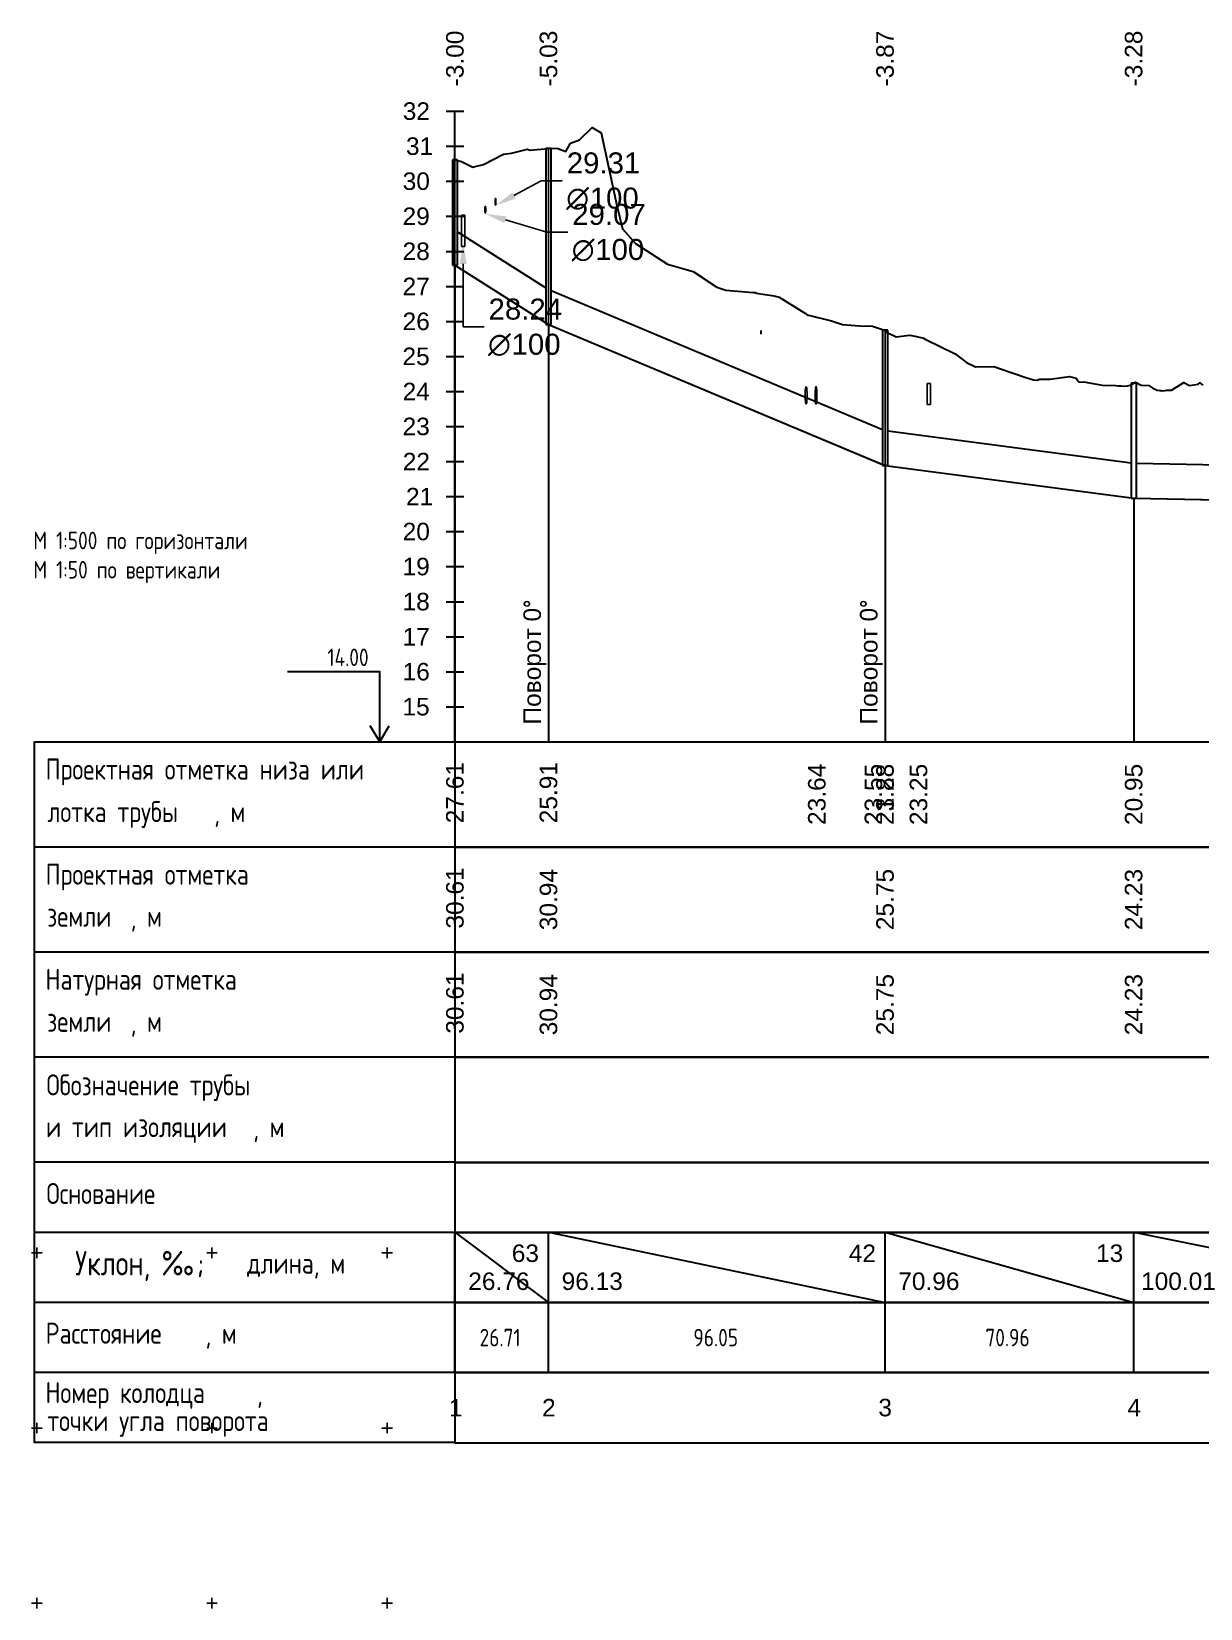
# Model space of a CAD drawing. Header units: metres. Extents: x -149473 to 83396, y -14167 to 104709.
# Drawn here: x -4431.8 to -4265, y 42568 to 42793 of the extents above; entities that cross this region are included whole.
import ezdxf

# ---------------------------------------------------------------- set-up
doc = ezdxf.new("R2010")
doc.units = ezdxf.units.M
doc.layers.add('02_Сетка', color=7, linetype='Continuous', transparency=0.6)
doc.layers.add('Viewport2ForCustomObjects_0', color=7, linetype='Continuous')
doc.layers.add('Сети_Вид.Профиля.Существующие.Данные', color=7, linetype='Continuous')
for name, color, linetype, lineweight in [('Сети_Вид.Профиля', 7, 'Continuous', 30), ('Сети_Вид.Профиля.Проектные.Данные', 1, 'Continuous', 30), ('Сети_К2', 40, 'Continuous', 30)]:
    doc.layers.add(name, color=color, linetype=linetype, lineweight=lineweight)
doc.styles.add('CustomTextStyle0', font='GOST_0.TTF', dxfattribs={"height": 5})
doc.styles.add('CustomTextStyle1', font='GOST_0.TTF', dxfattribs={"height": 5})
doc.styles.add('CustomTextStyle10', font='arial.ttf', dxfattribs={"height": 5})
doc.styles.add('CustomTextStyle100', font='arial.ttf', dxfattribs={"height": 5})
doc.styles.add('CustomTextStyle101', font='arial.ttf', dxfattribs={"height": 5})
doc.styles.add('CustomTextStyle102', font='arial.ttf', dxfattribs={"height": 5})
doc.styles.add('CustomTextStyle103', font='arial.ttf', dxfattribs={"height": 5})
doc.styles.add('CustomTextStyle104', font='arial.ttf', dxfattribs={"height": 5})
doc.styles.add('CustomTextStyle105', font='arial.ttf', dxfattribs={"height": 5})
doc.styles.add('CustomTextStyle11', font='arial.ttf', dxfattribs={"height": 5})
doc.styles.add('CustomTextStyle12', font='arial.ttf', dxfattribs={"height": 5})
doc.styles.add('CustomTextStyle13', font='arial.ttf', dxfattribs={"height": 5})
doc.styles.add('CustomTextStyle14', font='arial.ttf', dxfattribs={"height": 5})
doc.styles.add('CustomTextStyle15', font='arial.ttf', dxfattribs={"height": 5})
doc.styles.add('CustomTextStyle16', font='arial.ttf', dxfattribs={"height": 5})
doc.styles.add('CustomTextStyle17', font='arial.ttf', dxfattribs={"height": 5})
doc.styles.add('CustomTextStyle18', font='arial.ttf', dxfattribs={"height": 5})
doc.styles.add('CustomTextStyle188', font='arial.ttf', dxfattribs={"height": 6})
doc.styles.add('CustomTextStyle189', font='ARIALUNI.TTF', dxfattribs={"height": 6})
doc.styles.add('CustomTextStyle19', font='arial.ttf', dxfattribs={"height": 5})
doc.styles.add('CustomTextStyle190', font='ARIALUNI.TTF', dxfattribs={"height": 6})
doc.styles.add('CustomTextStyle191', font='arial.ttf', dxfattribs={"height": 6})
doc.styles.add('CustomTextStyle192', font='ARIALUNI.TTF', dxfattribs={"height": 6})
doc.styles.add('CustomTextStyle193', font='ARIALUNI.TTF', dxfattribs={"height": 6})
doc.styles.add('CustomTextStyle20', font='arial.ttf', dxfattribs={"height": 5})
doc.styles.add('CustomTextStyle21', font='arial.ttf', dxfattribs={"height": 5})
doc.styles.add('CustomTextStyle22', font='arial.ttf', dxfattribs={"height": 5})
doc.styles.add('CustomTextStyle23', font='arial.ttf', dxfattribs={"height": 5})
doc.styles.add('CustomTextStyle232', font='arial.ttf', dxfattribs={"height": 6})
doc.styles.add('CustomTextStyle233', font='ARIALUNI.TTF', dxfattribs={"height": 6})
doc.styles.add('CustomTextStyle234', font='ARIALUNI.TTF', dxfattribs={"height": 6})
doc.styles.add('CustomTextStyle24', font='GOST_0.TTF', dxfattribs={"height": 5})
doc.styles.add('CustomTextStyle25', font='arial.ttf', dxfattribs={"height": 5})
doc.styles.add('CustomTextStyle26', font='GOST_0.TTF', dxfattribs={"height": 5})
doc.styles.add('CustomTextStyle39', font='arial.ttf', dxfattribs={"height": 5})
doc.styles.add('CustomTextStyle4', font='GOST_0.TTF', dxfattribs={"height": 5})
doc.styles.add('CustomTextStyle40', font='arial.ttf', dxfattribs={"height": 5})
doc.styles.add('CustomTextStyle41', font='arial.ttf', dxfattribs={"height": 5})
doc.styles.add('CustomTextStyle42', font='arial.ttf', dxfattribs={"height": 5})
doc.styles.add('CustomTextStyle43', font='arial.ttf', dxfattribs={"height": 5})
doc.styles.add('CustomTextStyle44', font='arial.ttf', dxfattribs={"height": 5})
doc.styles.add('CustomTextStyle45', font='arial.ttf', dxfattribs={"height": 5})
doc.styles.add('CustomTextStyle46', font='arial.ttf', dxfattribs={"height": 5})
doc.styles.add('CustomTextStyle49', font='arial.ttf', dxfattribs={"height": 5})
doc.styles.add('CustomTextStyle5', font='arial.ttf', dxfattribs={"height": 5})
doc.styles.add('CustomTextStyle50', font='arial.ttf', dxfattribs={"height": 5})
doc.styles.add('CustomTextStyle51', font='arial.ttf', dxfattribs={"height": 5})
doc.styles.add('CustomTextStyle55', font='arial.ttf', dxfattribs={"height": 5})
doc.styles.add('CustomTextStyle56', font='arial.ttf', dxfattribs={"height": 5})
doc.styles.add('CustomTextStyle57', font='arial.ttf', dxfattribs={"height": 5})
doc.styles.add('CustomTextStyle58', font='arial.ttf', dxfattribs={"height": 5})
doc.styles.add('CustomTextStyle6', font='arial.ttf', dxfattribs={"height": 5})
doc.styles.add('CustomTextStyle64', font='arial.ttf', dxfattribs={"height": 5})
doc.styles.add('CustomTextStyle65', font='arial.ttf', dxfattribs={"height": 5})
doc.styles.add('CustomTextStyle66', font='arial.ttf', dxfattribs={"height": 5})
doc.styles.add('CustomTextStyle67', font='arial.ttf', dxfattribs={"height": 5})
doc.styles.add('CustomTextStyle7', font='arial.ttf', dxfattribs={"height": 5})
doc.styles.add('CustomTextStyle73', font='arial.ttf', dxfattribs={"height": 5})
doc.styles.add('CustomTextStyle74', font='arial.ttf', dxfattribs={"height": 5})
doc.styles.add('CustomTextStyle75', font='arial.ttf', dxfattribs={"height": 5})
doc.styles.add('CustomTextStyle76', font='arial.ttf', dxfattribs={"height": 5})
doc.styles.add('CustomTextStyle8', font='arial.ttf', dxfattribs={"height": 5})
doc.styles.add('CustomTextStyle82', font='GOST_0.TTF', dxfattribs={"height": 5})
doc.styles.add('CustomTextStyle83', font='GOST_0.TTF', dxfattribs={"height": 5})
doc.styles.add('CustomTextStyle84', font='GOST_0.TTF', dxfattribs={"height": 5})
doc.styles.add('CustomTextStyle9', font='arial.ttf', dxfattribs={"height": 5})
doc.styles.add('CustomTextStyle95', font='arial.ttf', dxfattribs={"height": 5})
doc.styles.add('CustomTextStyle96', font='arial.ttf', dxfattribs={"height": 5})
doc.styles.add('CustomTextStyle97', font='arial.ttf', dxfattribs={"height": 5})
doc.styles.add('CustomTextStyle98', font='arial.ttf', dxfattribs={"height": 5})
doc.styles.add('CustomTextStyle99', font='arial.ttf', dxfattribs={"height": 5})
doc.styles.get("Standard").update_dxf_attribs({"font": 'GOST_0.TTF'})

# ---------------------------------------------------------------- blocks, each defined once
blk = doc.blocks.new('g5_012')
at = {"color": 92}
for points in [[(-1.5, 0), (1.5, 0)], [(0, -1.5), (0, 1.5)]]:
    blk.add_lwpolyline(points, dxfattribs=at)
blk = doc.blocks.new('CustomObjectsInViewport2_0')
at = {"linetype": 'Continuous'}
for p, q in [((3388.08, 1921.53), (3388.08, 1752.15)), ((3378.21, 1908.08), (3386.01, 1912.29)), ((3386.01, 1912.29), (3392.01, 1912.29)), ((3363.27, 1902.5), (3363.27, 1893.5)), ((3364.17, 1902.5), (3363.27, 1902.5)), ((3364.17, 1893.5), (3364.17, 1902.5)), ((3375.78, 1901.15), (3387.59, 1897.61)), ((3387.59, 1897.61), (3393.59, 1897.61)), ((3363.27, 1893.5), (3364.17, 1893.5)), ((3363.72, 1888.55), (3363.71, 1870.57)), ((3363.71, 1870.57), (3369.71, 1870.57)), ((3484.13, 1869.69), (3484.13, 1752.15)), ((3496.15, 1854.39), (3496.15, 1848.39)), ((3497.05, 1854.39), (3496.15, 1854.39)), ((3497.05, 1848.39), (3497.05, 1854.39)), ((3496.15, 1848.39), (3497.05, 1848.39))]:
    blk.add_line(p, q, dxfattribs=at)
for points in [[(3370.16, 1904.02), (3370.16, 1904.2), (3370.15, 1904.38), (3370.14, 1904.55), (3370.13, 1904.69), (3370.11, 1904.82), (3370.09, 1904.91), (3370.07, 1904.98), (3370.04, 1905.01), (3370.02, 1905.01), (3370, 1904.98), (3369.97, 1904.91), (3369.95, 1904.82), (3369.94, 1904.69), (3369.92, 1904.55), (3369.91, 1904.38), (3369.9, 1904.2), (3369.9, 1904.02)], [(3373.07, 1906.32), (3373.07, 1906.5), (3373.07, 1906.68), (3373.05, 1906.84), (3373.04, 1906.99), (3373.02, 1907.12), (3373, 1907.21), (3372.98, 1907.28), (3372.96, 1907.31), (3372.93, 1907.31), (3372.91, 1907.28), (3372.89, 1907.21), (3372.87, 1907.12), (3372.85, 1906.99), (3372.83, 1906.84), (3372.82, 1906.68), (3372.82, 1906.5), (3372.81, 1906.32)], [(3372.81, 1906.32), (3372.82, 1906.13), (3372.82, 1905.96), (3372.83, 1905.79), (3372.85, 1905.64), (3372.87, 1905.52), (3372.89, 1905.42), (3372.91, 1905.36), (3372.93, 1905.32), (3372.96, 1905.32), (3372.98, 1905.36), (3373, 1905.42), (3373.02, 1905.52), (3373.04, 1905.64), (3373.05, 1905.79), (3373.07, 1905.96), (3373.07, 1906.13), (3373.07, 1906.32)], [(3369.9, 1904.02), (3369.9, 1903.84), (3369.91, 1903.66), (3369.92, 1903.49), (3369.94, 1903.35), (3369.95, 1903.22), (3369.97, 1903.12), (3370, 1903.06), (3370.02, 1903.02), (3370.04, 1903.02), (3370.07, 1903.06), (3370.09, 1903.12), (3370.11, 1903.22), (3370.13, 1903.35), (3370.14, 1903.49), (3370.15, 1903.66), (3370.16, 1903.84), (3370.16, 1904.02)], [(3448.75, 1869.06), (3448.75, 1869.14), (3448.75, 1869.22), (3448.74, 1869.29), (3448.74, 1869.36), (3448.73, 1869.41), (3448.72, 1869.46), (3448.72, 1869.49), (3448.71, 1869.5), (3448.7, 1869.5), (3448.69, 1869.49), (3448.68, 1869.46), (3448.68, 1869.41), (3448.67, 1869.36), (3448.67, 1869.29), (3448.66, 1869.22), (3448.66, 1869.14), (3448.66, 1869.06)], [(3448.66, 1869.06), (3448.66, 1868.98), (3448.66, 1868.9), (3448.67, 1868.83), (3448.67, 1868.76), (3448.68, 1868.7), (3448.68, 1868.66), (3448.69, 1868.63), (3448.7, 1868.62), (3448.71, 1868.62), (3448.72, 1868.63), (3448.72, 1868.66), (3448.73, 1868.7), (3448.74, 1868.76), (3448.74, 1868.83), (3448.75, 1868.9), (3448.75, 1868.98), (3448.75, 1869.06)], [(3461.86, 1851.08), (3461.86, 1851.53), (3461.84, 1851.98), (3461.82, 1852.39), (3461.79, 1852.76), (3461.75, 1853.07), (3461.71, 1853.31), (3461.66, 1853.48), (3461.61, 1853.56), (3461.56, 1853.56), (3461.51, 1853.48), (3461.46, 1853.31), (3461.42, 1853.07), (3461.38, 1852.76), (3461.35, 1852.39), (3461.33, 1851.98), (3461.31, 1851.53), (3461.31, 1851.08)], [(3461.31, 1851.08), (3461.31, 1850.62), (3461.33, 1850.17), (3461.35, 1849.76), (3461.38, 1849.39), (3461.42, 1849.08), (3461.46, 1848.84), (3461.51, 1848.67), (3461.56, 1848.59), (3461.61, 1848.59), (3461.66, 1848.67), (3461.71, 1848.84), (3461.75, 1849.08), (3461.79, 1849.39), (3461.82, 1849.76), (3461.84, 1850.17), (3461.86, 1850.62), (3461.86, 1851.08)], [(3464.68, 1851.05), (3464.68, 1851.51), (3464.66, 1851.95), (3464.64, 1852.37), (3464.61, 1852.74), (3464.58, 1853.05), (3464.53, 1853.29), (3464.49, 1853.46), (3464.44, 1853.54), (3464.39, 1853.54), (3464.34, 1853.46), (3464.29, 1853.29), (3464.25, 1853.05), (3464.22, 1852.74), (3464.19, 1852.37), (3464.16, 1851.95), (3464.15, 1851.51), (3464.14, 1851.05)], [(3464.14, 1851.05), (3464.15, 1850.59), (3464.16, 1850.15), (3464.19, 1849.74), (3464.22, 1849.37), (3464.25, 1849.06), (3464.29, 1848.81), (3464.34, 1848.65), (3464.39, 1848.56), (3464.44, 1848.56), (3464.49, 1848.65), (3464.53, 1848.81), (3464.58, 1849.06), (3464.61, 1849.37), (3464.64, 1849.74), (3464.66, 1850.15), (3464.68, 1850.59), (3464.68, 1851.05)]]:
    blk.add_lwpolyline(points, dxfattribs=at)
for points in [[(3377.74, 1908.96), (3372.93, 1905.23), (3378.69, 1907.2)], [(3375.49, 1900.2), (3370.03, 1902.88), (3376.07, 1902.11)], [(3362.72, 1888.55), (3363.72, 1894.55), (3364.72, 1888.55)]]:
    blk.add_solid(points, dxfattribs=at)
at = {"layer": 'Сети_Вид.Профиля'}
for p, q in [((3358.87, 1932.15), (3363.87, 1932.15)), ((3361.37, 1752.15), (3361.37, 1932.15)), ((3358.87, 1922.15), (3363.87, 1922.15)), ((3358.87, 1912.15), (3363.87, 1912.15)), ((3358.87, 1902.15), (3363.87, 1902.15)), ((3358.87, 1892.15), (3363.87, 1892.15)), ((3358.87, 1882.15), (3363.87, 1882.15)), ((3358.87, 1872.15), (3363.87, 1872.15)), ((3358.87, 1862.15), (3363.87, 1862.15)), ((3358.87, 1852.15), (3363.87, 1852.15)), ((3358.87, 1842.15), (3363.87, 1842.15)), ((3358.87, 1832.15), (3363.87, 1832.15)), ((3358.87, 1822.15), (3363.87, 1822.15)), ((3358.87, 1812.15), (3363.87, 1812.15)), ((3358.87, 1802.15), (3363.87, 1802.15)), ((3358.87, 1792.15), (3363.87, 1792.15)), ((3358.87, 1782.15), (3363.87, 1782.15)), ((3358.87, 1772.15), (3363.87, 1772.15)), ((3358.87, 1762.15), (3363.87, 1762.15))]:
    blk.add_line(p, q, dxfattribs=at)
at = {"layer": 'Сети_Вид.Профиля', "linetype": 'Continuous'}
for p, q in [((3361.37, 1752.15), (3941.12, 1752.15)), ((3361.37, 1572.09), (3361.37, 1592.09)), ((3388.08, 1572.09), (3388.08, 1592.09)), ((3484.13, 1572.09), (3484.13, 1592.09)), ((3555.09, 1572.09), (3555.09, 1592.09))]:
    blk.add_line(p, q, dxfattribs=at)
at = {"layer": 'Сети_Вид.Профиля'}
for points in [[(3339.9, 1752.12), (3339.9, 1772.12), (3313.57, 1772.12)], [(3339.9, 1752.12), (3337.19, 1756.7)], [(3339.9, 1752.12), (3342.61, 1756.7)], [(3361.36, 1722.12), (3241.36, 1722.12)], [(3361.36, 1692.12), (3241.36, 1692.12)], [(3361.36, 1662.12), (3241.36, 1662.12)], [(3361.36, 1632.12), (3241.36, 1632.12)], [(3361.36, 1612.12), (3241.36, 1612.12)], [(3361.36, 1592.12), (3241.36, 1592.12)], [(3361.36, 1572.12), (3241.36, 1572.12)]]:
    blk.add_lwpolyline(points, dxfattribs=at)
blk.add_lwpolyline([(3361.36, 1752.12), (3361.36, 1722.12), (3361.36, 1692.12), (3361.36, 1662.12), (3361.36, 1632.12), (3361.36, 1612.12), (3361.36, 1592.12), (3361.36, 1572.12), (3361.36, 1552.12), (3241.36, 1552.12), (3241.36, 1752.12)], close=True, dxfattribs=at)
at = {"layer": 'Сети_Вид.Профиля', "linetype": 'Continuous'}
for points in [[(3361.37, 1722.09, 0), (3941.12, 1722.09, 0), (3941.12, 1752.09, 0), (3361.37, 1752.09, 0)], [(3361.37, 1692.09, 0), (3941.12, 1692.09, 0), (3941.12, 1722.09, 0), (3361.37, 1722.09, 0)], [(3361.37, 1662.09, 0), (3941.12, 1662.09, 0), (3941.12, 1692.09, 0), (3361.37, 1692.09, 0)], [(3361.37, 1632.09, 0), (3941.12, 1632.09, 0), (3941.12, 1662.09, 0), (3361.37, 1662.09, 0)], [(3361.37, 1612.09, 0), (3941.12, 1612.09, 0), (3941.12, 1632.09, 0), (3361.37, 1632.09, 0)], [(3361.37, 1592.09, 0), (3941.12, 1592.09, 0), (3941.12, 1612.09, 0), (3361.37, 1612.09, 0)], [(3361.37, 1572.09, 0), (3941.12, 1572.09, 0), (3941.12, 1592.09, 0), (3361.37, 1592.09, 0)], [(3361.37, 1552.09, 0), (3941.12, 1552.09, 0), (3941.12, 1572.09, 0), (3361.37, 1572.09, 0)]]:
    blk.add_polyline3d(points, close=True, dxfattribs=at)
at = {"layer": 'Сети_Вид.Профиля.Проектные.Данные', "linetype": 'Continuous'}
for p, q in [((3361.37, 1888.24), (3361.37, 1752.15)), ((3388.08, 1871.28), (3388.08, 1752.15)), ((3388.08, 1871.28), (3388.08, 1752.15)), ((3484.13, 1830.99), (3484.13, 1752.15)), ((3484.13, 1830.99), (3484.13, 1752.15)), ((3555.09, 1821.69), (3555.09, 1752.15)), ((3555.09, 1821.69), (3555.09, 1752.15)), ((3361.37, 1592.15), (3361.37, 1612.15)), ((3361.37, 1612.15), (3388.08, 1592.15)), ((3388.08, 1592.15), (3388.08, 1612.15)), ((3388.08, 1592.15), (3388.08, 1612.15)), ((3388.08, 1612.15), (3484.13, 1592.15)), ((3484.13, 1592.15), (3484.13, 1612.15)), ((3484.13, 1592.15), (3484.13, 1612.15)), ((3484.13, 1612.15), (3555.09, 1592.15)), ((3555.09, 1592.15), (3555.09, 1612.15)), ((3555.09, 1592.15), (3555.09, 1612.15)), ((3555.09, 1612.15), (3655.09, 1592.15))]:
    blk.add_line(p, q, dxfattribs=at)
at = {"layer": 'Сети_Вид.Профиля.Проектные.Данные', "linetype": 'Continuous', "lineweight": 30, "ltscale": 2, "flags": 128}
for points in [[(3361.37, 1918.24), (3363.23, 1917.84), (3366.45, 1916.22), (3366.78, 1916.26), (3369.55, 1916.94), (3375.2, 1919.89), (3377.52, 1920.15), (3382.05, 1921.34), (3382.77, 1921.07), (3388.08, 1921.53), (3388.61, 1921.58), (3390.71, 1921.51), (3393.05, 1920.69), (3394.36, 1923.06), (3396.92, 1923.97), (3400.5, 1927.52), (3403.09, 1926), (3407.54, 1905.22), (3409.21, 1898.57), (3412.85, 1894.37), (3422.01, 1888.47), (3424.68, 1887.73), (3429.32, 1886.37), (3435.79, 1882.09), (3436.38, 1881.82), (3436.96, 1881.6), (3438.68, 1881.06), (3446.44, 1880.39), (3447.07, 1880.42), (3447.33, 1880.21), (3452.51, 1879.44), (3452.75, 1879.35), (3453.88, 1879.08), (3461.4, 1874.37), (3461.99, 1873.97), (3462.27, 1873.89), (3468.86, 1872.34), (3471.96, 1871.24), (3478.06, 1870.78), (3479.53, 1870.87), (3480.57, 1870.77), (3483.09, 1869.96), (3483.71, 1869.73), (3484.13, 1869.69), (3484.38, 1869.67), (3484.55, 1869.06), (3487.31, 1867.76), (3491.12, 1868.22), (3492.69, 1867.9), (3495.08, 1867.36), (3495.53, 1867.12), (3504.16, 1862.88), (3507.38, 1860.42), (3509.75, 1859.25), (3509.97, 1859.23), (3515.17, 1859.29), (3520.14, 1857.56), (3521.21, 1857.15), (3523.97, 1856.2), (3526.49, 1855.48), (3527.6, 1855.39), (3528.23, 1855.69), (3531.24, 1855.64), (3534.69, 1856.17), (3536.79, 1856.44), (3538.65, 1855.94), (3539.25, 1855.14), (3539.47, 1854.8), (3540.87, 1854.86), (3546.12, 1853.94), (3549.97, 1853.83), (3550.77, 1853.77), (3551.51, 1853.72), (3552.86, 1853.64), (3554.13, 1853.93), (3555.62, 1854.79), (3557.17, 1853.93), (3559.36, 1853.81), (3560.5, 1853.12), (3561.74, 1852.57), (3562.55, 1852.4), (3562.81, 1852.46), (3563.11, 1852.33), (3564.09, 1852.47), (3564.49, 1852.48), (3565.87, 1852.56), (3569.43, 1854.75), (3570.98, 1853.83), (3573.43, 1854.27), (3573.92, 1854.58), (3574.77, 1853.92)], [(3361.37, 1888.24), (3388.08, 1871.28), (3484.13, 1830.99), (3555.09, 1821.69), (3655.09, 1819.69), (3743.97, 1817.92), (3831.97, 1816.16), (3841.12, 1815.97), (3941.12, 1777.87)]]:
    blk.add_lwpolyline(points, dxfattribs=at)
at = {"layer": 'Сети_К2', "linetype": 'Continuous'}
for p, q in [((3360.62, 1918.24), (3360.62, 1888.24)), ((3362.12, 1918.24), (3360.62, 1918.24)), ((3362.12, 1888.24), (3362.12, 1918.24)), ((3387.33, 1921.53), (3387.33, 1871.28)), ((3388.83, 1921.53), (3387.33, 1921.53)), ((3388.83, 1871.28), (3388.83, 1921.53)), ((3362.12, 1897.76), (3387.33, 1881.75)), ((3360.62, 1888.24), (3362.12, 1888.24)), ((3361.37, 1888.24), (3387.33, 1871.75)), ((3388.83, 1880.96), (3483.38, 1841.3)), ((3387.33, 1871.28), (3388.83, 1871.28)), ((3388.08, 1871.28), (3483.38, 1831.3)), ((3483.38, 1869.69), (3483.38, 1830.99)), ((3484.88, 1869.69), (3483.38, 1869.69)), ((3484.88, 1830.99), (3484.88, 1869.69)), ((3554.34, 1854.48), (3554.34, 1821.69)), ((3555.84, 1854.48), (3554.34, 1854.48)), ((3555.84, 1821.69), (3555.84, 1854.48)), ((3484.88, 1840.89), (3554.34, 1831.79)), ((3483.38, 1830.99), (3484.88, 1830.99)), ((3484.13, 1830.99), (3554.34, 1821.79)), ((3484.13, 1830.99), (3484.13, 1830.99)), ((3555.84, 1831.68), (3654.34, 1829.71)), ((3554.34, 1821.69), (3555.84, 1821.69)), ((3555.09, 1821.69), (3654.34, 1819.71)), ((3555.09, 1821.69), (3555.09, 1821.69))]:
    blk.add_line(p, q, dxfattribs=at)
at = {"linetype": 'Continuous'}
for s, style, p in [('-3.00', 'CustomTextStyle73', (3363.84, 1939.24)), ('-5.03', 'CustomTextStyle74', (3390.55, 1939.23)), ('-3.87', 'CustomTextStyle75', (3486.6, 1939.23)), ('-3.28', 'CustomTextStyle76', (3557.55, 1939.23)), ('°', 'CustomTextStyle24', (3385.9, 1790.39)), ('°', 'CustomTextStyle26', (3481.95, 1790.39)), ('Поворот 0', 'CustomTextStyle23', (3385.9, 1757.09)), ('Поворот 0', 'CustomTextStyle25', (3481.95, 1757.09)), ('27.61', 'CustomTextStyle42', (3363.84, 1728.9)), ('25.91', 'CustomTextStyle41', (3390.55, 1728.9)), ('25.91', 'CustomTextStyle49', (3390.55, 1728.89)), ('23.64', 'CustomTextStyle44', (3467.13, 1728.42)), ('23.55', 'CustomTextStyle46', (3483.28, 1728.39)), ('23.23', 'CustomTextStyle43', (3486.6, 1728.41)), ('21.88', 'CustomTextStyle40', (3486.6, 1728.41)), ('21.88', 'CustomTextStyle50', (3486.6, 1728.4)), ('23.25', 'CustomTextStyle45', (3496.15, 1728.39)), ('20.95', 'CustomTextStyle39', (3557.56, 1728.4)), ('20.95', 'CustomTextStyle51', (3557.56, 1728.39))]:
    blk.add_text(s, height=5, rotation=90, dxfattribs=dict(at, style=style)).set_placement(p)
for s, style, p in [('29.31', 'CustomTextStyle232', (3393.27, 1914.39)), ('∅', 'CustomTextStyle233', (3393.13, 1904.36)), ('100', 'CustomTextStyle234', (3399.83, 1904.36)), ('29.07', 'CustomTextStyle188', (3394.84, 1899.71)), ('∅', 'CustomTextStyle189', (3394.7, 1889.68)), ('100', 'CustomTextStyle190', (3401.41, 1889.68)), ('28.24', 'CustomTextStyle191', (3370.96, 1872.67)), ('∅', 'CustomTextStyle192', (3370.82, 1862.64)), ('100', 'CustomTextStyle193', (3377.53, 1862.64))]:
    blk.add_text(s, height=6, dxfattribs=dict(at, style=style)).set_placement(p)
at = {"layer": 'Сети_Вид.Профиля', "color": 7, "linetype": 'Continuous', "lineweight": 30}
for s, style, p in [('32', 'CustomTextStyle22', (3346.47, 1929.68)), ('31', 'CustomTextStyle21', (3347.39, 1919.68)), ('30', 'CustomTextStyle20', (3346.44, 1909.68)), ('29', 'CustomTextStyle19', (3346.41, 1899.68)), ('28', 'CustomTextStyle18', (3346.41, 1889.68)), ('27', 'CustomTextStyle17', (3346.42, 1879.64)), ('26', 'CustomTextStyle16', (3346.42, 1869.68)), ('25', 'CustomTextStyle15', (3346.38, 1859.68)), ('24', 'CustomTextStyle14', (3346.44, 1849.64)), ('23', 'CustomTextStyle13', (3346.42, 1839.68)), ('22', 'CustomTextStyle12', (3346.47, 1829.64)), ('21', 'CustomTextStyle11', (3347.39, 1819.64)), ('20', 'CustomTextStyle10', (3346.44, 1809.68)), ('М 1:500 по горизонтали', 'CustomTextStyle0', (3241.02, 1807.12)), ('М 1:50 по вертикали', 'CustomTextStyle1', (3241.02, 1798.76)), ('19', 'CustomTextStyle9', (3346.41, 1799.68)), ('18', 'CustomTextStyle8', (3346.41, 1789.68)), ('17', 'CustomTextStyle7', (3346.42, 1779.64)), ('  14.00', 'CustomTextStyle4', (3319.85, 1773.76)), ('16', 'CustomTextStyle6', (3346.42, 1769.68)), ('15', 'CustomTextStyle5', (3346.38, 1759.68))]:
    blk.add_text(s, height=5, dxfattribs=dict(at, style=style)).set_placement(p)
at = {"layer": 'Сети_Вид.Профиля'}
for s, p in [('Проектная отметка низа или', (3244.53, 1741.36)), ('лотка трубы', (3245.08, 1729.22)), ('м', (3297.31, 1729.22)), (', ', (3292.65, 1729.22)), ('Проектная отметка', (3244.53, 1711.36)), ('земли', (3244.98, 1699.36)), ('м', (3273.48, 1699.36)), (', ', (3268.82, 1699.36)), ('Натурная отметка', (3244.51, 1681.36)), ('земли', (3244.98, 1669.36)), ('м', (3273.48, 1669.36)), (', ', (3268.82, 1669.36)), ('Обозначение трубы', (3244.78, 1651.22)), ('и тип изоляции', (3244.63, 1639.28)), ('м', (3308.47, 1639.28)), (', ', (3303.81, 1639.28)), ('Основание', (3244.78, 1620.22)), (' длина, м', (3298.98, 1600.33)), ('Расстояние', (3244.54, 1580.32)), ('м', (3294.84, 1580.32)), (', ', (3290.18, 1580.32)), ('Номер колодца', (3244.51, 1563.4)), (',', (3304.88, 1563.4)), ('точки угла поворота', (3245.03, 1555.4))]:
    blk.add_text(s, height=6, dxfattribs=at).set_placement(p)
at = {"layer": 'Сети_Вид.Профиля', "color": 7, "linetype": 'Continuous'}
blk.add_text('Уклон, ‰;', height=7, dxfattribs=at).set_placement((3252.97, 1599.84))
at = {"layer": 'Сети_Вид.Профиля.Проектные.Данные', "linetype": 'Continuous'}
for s, style, p in [('30.61', 'CustomTextStyle55', (3363.84, 1698.84)), ('30.94', 'CustomTextStyle56', (3390.55, 1698.37)), ('25.75', 'CustomTextStyle57', (3486.6, 1698.39)), ('24.23', 'CustomTextStyle58', (3557.55, 1698.4))]:
    blk.add_text(s, height=5, rotation=90, dxfattribs=dict(at, style=style)).set_placement(p)
for s, style, p in [('63', 'CustomTextStyle100', (3377.58, 1603.68)), ('42', 'CustomTextStyle102', (3473.76, 1603.64)), ('13', 'CustomTextStyle104', (3544.32, 1603.68)), ('26.76', 'CustomTextStyle99', (3365.16, 1595.68)), ('96.13', 'CustomTextStyle101', (3391.81, 1595.68)), ('70.96', 'CustomTextStyle103', (3487.88, 1595.68)), ('100.01', 'CustomTextStyle105', (3557.17, 1595.68)), ('26.71', 'CustomTextStyle82', (3368.39, 1579.59)), ('96.05', 'CustomTextStyle83', (3429.41, 1579.59)), ('70.96', 'CustomTextStyle84', (3512.74, 1579.59)), ('1', 'CustomTextStyle98', (3359.69, 1559.58)), ('2', 'CustomTextStyle97', (3386.22, 1559.58)), ('3', 'CustomTextStyle96', (3482.2, 1559.62)), ('4', 'CustomTextStyle95', (3553.27, 1559.59))]:
    blk.add_text(s, height=5, dxfattribs=dict(at, style=style)).set_placement(p)
at = {"layer": 'Сети_Вид.Профиля.Существующие.Данные', "linetype": 'Continuous'}
for s, style, p in [('30.61', 'CustomTextStyle64', (3363.84, 1668.84)), ('30.94', 'CustomTextStyle65', (3390.55, 1668.37)), ('25.75', 'CustomTextStyle66', (3486.6, 1668.39)), ('24.23', 'CustomTextStyle67', (3557.55, 1668.4))]:
    blk.add_text(s, height=5, rotation=90, dxfattribs=dict(at, style=style)).set_placement(p)

msp = doc.modelspace()

# ---------------------------------------------------------------- block references
at = {"layer": '02_Сетка', "color": 92, "linetype": 'Continuous', "lineweight": 15, "ltscale": 0.5, "xscale": 0.5, "yscale": 0.5, "zscale": 0.5}
for p in [(-4431.06, 42618.72), (-4406.06, 42618.72), (-4381.06, 42618.72), (-4431.06, 42593.72), (-4406.06, 42593.72), (-4381.06, 42593.72), (-4431.06, 42568.72), (-4406.06, 42568.72), (-4381.06, 42568.72)]:
    msp.add_blockref('g5_012', p, dxfattribs=at)
at = {"layer": 'Viewport2ForCustomObjects_0', "xscale": 0.5, "yscale": 0.5, "zscale": 0.5}
msp.add_blockref('CustomObjectsInViewport2_0', (-6052.07, 41815.59), dxfattribs=at)

doc.saveas('drawing.dxf')
